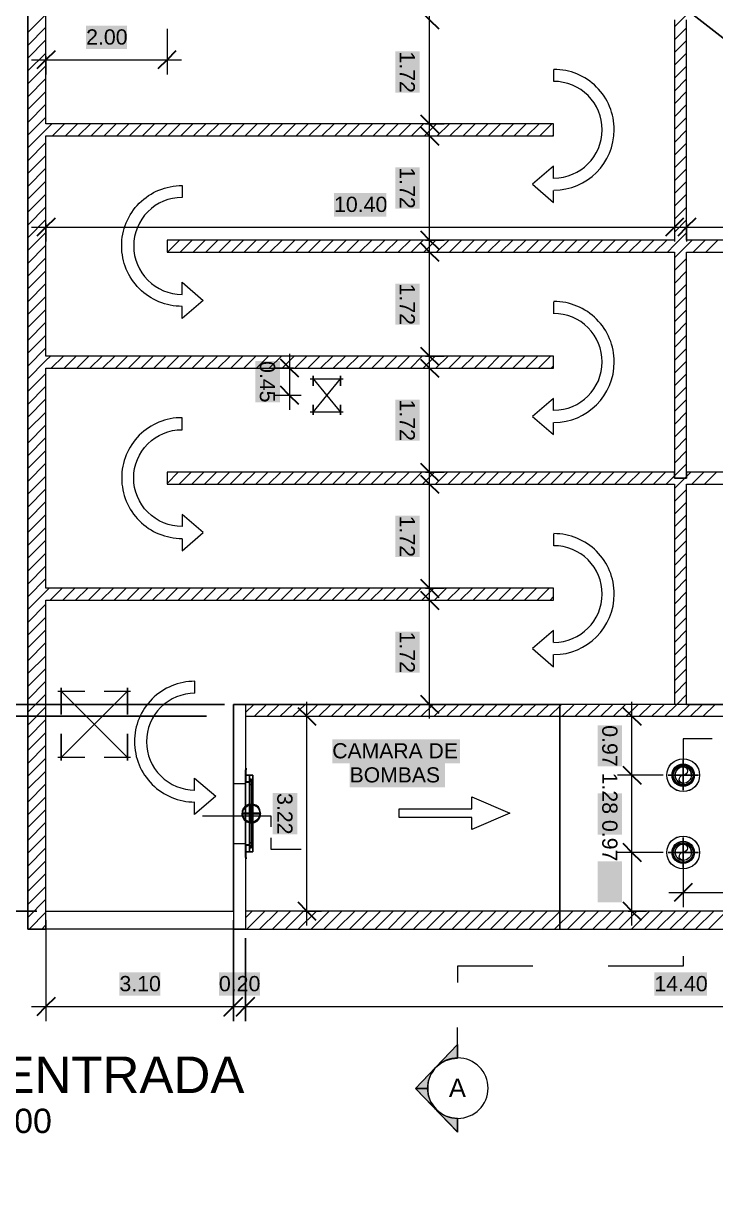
# Model space of a CAD drawing. Extents: x -187 to 52, y -9 to 65.
# Drawn here: x -176.28 to -164.84, y 24.87 to 44.15 of the extents above; entities that cross this region are included whole.
import ezdxf

# ---------------------------------------------------------------- set-up
doc = ezdxf.new("R2010")
doc.units = 0
doc.header["$MEASUREMENT"] = 0
for name, color, linetype in [('Cotas', 1, 'Continuous'), ('PDF4_Geometría', 7, 'Continuous'), ('PDF4_Texto', 7, 'Continuous')]:
    doc.layers.add(name, color=color, linetype=linetype)
doc.layers.add('PDF4_Rellenos sólidos', color=7, linetype='Continuous', true_color=0xffffff)
doc.styles.add('PDF Arial', font='arial.ttf')

msp = doc.modelspace()

# ---------------------------------------------------------------- hatches: boundary and pattern name
at = {"layer": 'PDF4_Rellenos sólidos', "transparency": 33554559}
for points in [[(-175.247, 44.108), (-175.247, 43.719), (-174.57, 43.719), (-174.57, 44.108)], [(-170.138, 43.681), (-170.138, 43), (-169.732, 43), (-169.732, 43.681)], [(-170.138, 41.765), (-170.138, 41.084), (-169.732, 41.084), (-169.732, 41.765)], [(-171.149, 41.342), (-171.149, 40.953), (-170.282, 40.953), (-170.282, 41.342)], [(-170.138, 39.845), (-170.138, 39.164), (-169.732, 39.164), (-169.732, 39.845)], [(-172.451, 38.564), (-172.451, 37.883), (-172.045, 37.883), (-172.045, 38.564)], [(-170.138, 37.929), (-170.138, 37.248), (-169.732, 37.248), (-169.732, 37.929)], [(-170.138, 36.009), (-170.138, 35.328), (-169.732, 35.328), (-169.732, 36.009)], [(-170.138, 34.093), (-170.138, 33.413), (-169.732, 33.413), (-169.732, 34.093)], [(-166.793, 32.546), (-166.793, 31.865), (-166.387, 31.865), (-166.387, 32.546)], [(-171.178, 32.313), (-171.178, 31.916), (-169.068, 31.916), (-169.068, 32.313)], [(-170.891, 31.916), (-170.891, 31.522), (-169.313, 31.522), (-169.313, 31.916)], [(-172.164, 31.425), (-172.164, 30.744), (-171.758, 30.744), (-171.758, 31.425)], [(-166.793, 31.421), (-166.793, 30.74), (-166.387, 30.74), (-166.387, 31.421)], [(-166.793, 30.3), (-166.793, 29.619), (-166.387, 29.619), (-166.387, 30.3)], [(-174.697, 28.465), (-174.697, 28.075), (-174.02, 28.075), (-174.02, 28.465)], [(-173.052, 28.465), (-173.052, 28.075), (-172.375, 28.075), (-172.375, 28.465)], [(-165.854, 28.465), (-165.854, 28.075), (-164.987, 28.075), (-164.987, 28.465)]]:
    msp.add_hatch(color=256, dxfattribs=at).paths.add_polyline_path(points)
h = msp.add_hatch(color=7, dxfattribs=at)
h.paths.add_polyline_path([(-169.461, 26.904), (-169.457, 26.9), (-169.457, 26.904)])
h.paths.add_polyline_path([(-169.153, 27.044), (-169.106, 27.044), (-169.106, 27.264), (-169.11, 27.264), (-169.224, 27.149), (-169.229, 27.141), (-169.347, 27.022), (-169.351, 27.014), (-169.453, 26.912), (-169.444, 26.908), (-169.444, 26.912), (-169.432, 26.925), (-169.423, 26.929), (-169.411, 26.942), (-169.402, 26.946), (-169.389, 26.959), (-169.364, 26.972), (-169.36, 26.976), (-169.334, 26.989), (-169.33, 26.993), (-169.305, 27.006), (-169.301, 27.01), (-169.284, 27.014), (-169.258, 27.022), (-169.241, 27.027), (-169.203, 27.039)])
h.paths.add_polyline_path([(-169.457, 26.908), (-169.453, 26.904), (-169.453, 26.908)])
h.paths.add_polyline_path([(-169.461, 26.896), (-169.461, 26.9), (-169.465, 26.9)])
h = msp.add_hatch(color=7, dxfattribs=at)
h.paths.add_polyline_path([(-169.487, 26.879), (-169.482, 26.874), (-169.482, 26.879)])
h.paths.add_polyline_path([(-169.482, 26.883), (-169.478, 26.879), (-169.478, 26.883)])
h.paths.add_polyline_path([(-169.804, 26.549), (-169.605, 26.545), (-169.605, 26.549), (-169.601, 26.578), (-169.597, 26.612), (-169.592, 26.642), (-169.588, 26.676), (-169.58, 26.693), (-169.575, 26.705), (-169.571, 26.714), (-169.567, 26.726), (-169.563, 26.735), (-169.559, 26.748), (-169.554, 26.756), (-169.55, 26.769), (-169.546, 26.777), (-169.542, 26.79), (-169.537, 26.794), (-169.533, 26.803), (-169.529, 26.807), (-169.525, 26.815), (-169.52, 26.819), (-169.516, 26.828), (-169.512, 26.832), (-169.504, 26.849), (-169.499, 26.853), (-169.495, 26.862), (-169.491, 26.866), (-169.487, 26.874), (-169.491, 26.874), (-169.554, 26.811), (-169.559, 26.803), (-169.639, 26.722), (-169.643, 26.714), (-169.719, 26.638), (-169.723, 26.629)])
h = msp.add_hatch(color=7, dxfattribs=at)
h.paths.add_polyline_path([(-169.601, 26.515), (-169.601, 26.545), (-169.8, 26.545), (-169.694, 26.439), (-169.694, 26.43), (-169.69, 26.43), (-169.584, 26.325), (-169.584, 26.316), (-169.58, 26.316), (-169.491, 26.227), (-169.491, 26.236), (-169.495, 26.24), (-169.499, 26.24), (-169.499, 26.249), (-169.504, 26.253), (-169.508, 26.253), (-169.508, 26.261), (-169.512, 26.265), (-169.516, 26.265), (-169.516, 26.274), (-169.52, 26.278), (-169.525, 26.278), (-169.525, 26.287), (-169.529, 26.291), (-169.533, 26.291), (-169.533, 26.299), (-169.537, 26.304), (-169.542, 26.304), (-169.542, 26.316), (-169.546, 26.316), (-169.546, 26.329), (-169.55, 26.329), (-169.55, 26.337), (-169.554, 26.337), (-169.554, 26.35), (-169.559, 26.35), (-169.559, 26.358), (-169.563, 26.358), (-169.563, 26.371), (-169.567, 26.371), (-169.567, 26.38), (-169.571, 26.38), (-169.571, 26.392), (-169.575, 26.392), (-169.575, 26.401), (-169.58, 26.401), (-169.58, 26.413), (-169.584, 26.413), (-169.584, 26.422), (-169.588, 26.422), (-169.588, 26.456), (-169.592, 26.456), (-169.592, 26.485), (-169.597, 26.485), (-169.597, 26.515)])
h.paths.add_polyline_path([(-169.487, 26.223), (-169.482, 26.219), (-169.482, 26.223)])
h.paths.add_polyline_path([(-169.491, 26.227), (-169.487, 26.223), (-169.487, 26.227)])
h = msp.add_hatch(color=7, dxfattribs=at)
h.paths.add_polyline_path([(-169.461, 26.198), (-169.461, 26.202), (-169.465, 26.202)])
h.paths.add_polyline_path([(-169.106, 26.05), (-169.136, 26.054), (-169.203, 26.062), (-169.241, 26.075), (-169.258, 26.079), (-169.284, 26.088), (-169.301, 26.092), (-169.305, 26.096), (-169.389, 26.139), (-169.411, 26.16), (-169.419, 26.164), (-169.436, 26.181), (-169.444, 26.181), (-169.347, 26.084), (-169.347, 26.075), (-169.343, 26.075), (-169.224, 25.957), (-169.224, 25.948), (-169.22, 25.948), (-169.106, 25.834)])
h.paths.add_polyline_path([(-169.457, 26.194), (-169.453, 26.189), (-169.453, 26.194)])
h.paths.add_polyline_path([(-169.453, 26.189), (-169.449, 26.185), (-169.449, 26.189)])
h.paths.add_polyline_path([(-169.449, 26.185), (-169.444, 26.181), (-169.444, 26.185)])
h.paths.add_polyline_path([(-169.461, 26.198), (-169.457, 26.194), (-169.457, 26.198)])

# ---------------------------------------------------------------- linework, layer by layer
at = {"layer": 'Cotas'}
msp.add_line((-187.344, 61.606), (-110.638, 1.581), dxfattribs=at)
at = {"layer": 'PDF4_Geometría', "lineweight": 20}
for points in [[(-175.911, 42.285), (-167.52, 42.285), (-167.52, 42.484), (-175.911, 42.484), (-175.911, 46.121), (-167.52, 46.121), (-167.52, 46.32), (-175.911, 46.32), (-175.911, 50.257), (-176.211, 50.257), (-176.211, 29.179), (-175.911, 29.179), (-175.911, 29.475), (-175.911, 34.614), (-167.52, 34.614), (-167.52, 34.812), (-175.911, 34.812), (-175.911, 38.449), (-167.52, 38.449), (-167.52, 38.648), (-175.911, 38.648)], [(-158.229, 29.475), (-161.202, 29.475), (-169.643, 29.475), (-172.612, 29.475), (-172.612, 29.179), (-169.643, 29.179), (-161.202, 29.179), (-158.229, 29.179)]]:
    msp.add_lwpolyline(points, close=True, dxfattribs=at)
at = {"layer": 'PDF4_Geometría', "lineweight": 9}
for points in [[(-154.879, 50.257), (-154.879, 29.179), (-158.03, 29.179), (-158.03, 32.892), (-170.654, 32.892), (-172.811, 32.892), (-172.811, 29.179), (-176.211, 29.179), (-176.211, 50.257)], [(-172.959, 32.892), (-176.735, 32.892), (-176.972, 32.892), (-176.735, 32.892)], [(-173.255, 32.694), (-176.735, 32.694), (-176.972, 32.694), (-176.735, 32.694)], [(-172.612, 31.806), (-172.612, 31.611), (-172.612, 31.607), (-172.608, 31.607), (-172.553, 31.607), (-172.548, 31.607), (-172.544, 31.607), (-172.544, 31.611), (-172.544, 31.615), (-172.544, 31.666), (-172.548, 31.666), (-172.548, 31.615), (-172.548, 31.611), (-172.553, 31.611), (-172.603, 31.611), (-172.608, 31.611), (-172.608, 31.615), (-172.608, 31.801), (-172.608, 31.806), (-172.608, 31.81), (-172.603, 31.81), (-172.603, 31.814), (-172.599, 31.818), (-172.599, 31.835), (-172.603, 31.839), (-172.603, 31.835), (-172.608, 31.835), (-172.608, 31.818), (-172.608, 31.814), (-172.612, 31.81), (-172.612, 31.806), (-172.612, 31.81), (-172.608, 31.814), (-172.608, 31.818), (-172.608, 31.835), (-172.603, 31.835), (-172.603, 31.839), (-172.599, 31.835), (-172.599, 31.818), (-172.603, 31.814), (-172.603, 31.81), (-172.608, 31.81), (-172.608, 31.806), (-172.608, 31.801), (-172.608, 31.615), (-172.608, 31.611), (-172.603, 31.611), (-172.553, 31.611), (-172.548, 31.611), (-172.548, 31.615), (-172.548, 31.666), (-172.544, 31.666), (-172.544, 31.615), (-172.544, 31.611), (-172.544, 31.607), (-172.548, 31.607), (-172.553, 31.607), (-172.608, 31.607), (-172.612, 31.607), (-172.612, 31.611)], [(-165.376, 31.97), (-165.376, 31.471)], [(-172.548, 31.721), (-172.544, 31.721), (-172.54, 31.721), (-172.498, 31.721), (-172.494, 31.721), (-172.489, 31.721), (-172.494, 31.721), (-172.544, 31.721), (-172.548, 31.721), (-172.553, 31.721), (-172.612, 31.721)], [(-172.612, 30.456), (-172.612, 31.721)], [(-172.544, 31.619), (-172.548, 31.619), (-172.502, 31.619), (-172.506, 31.619), (-172.544, 31.619), (-172.544, 30.554)], [(-172.548, 31.619), (-172.548, 30.554)], [(-172.544, 30.52), (-172.544, 31.658), (-172.544, 30.52), (-172.54, 30.52)], [(-172.544, 31.658), (-172.54, 31.658)], [(-172.54, 31.658), (-172.54, 31.619), (-172.515, 31.619), (-172.515, 31.658)], [(-172.54, 31.658), (-172.515, 31.658), (-172.515, 31.619), (-172.54, 31.619)], [(-172.506, 31.619), (-172.506, 30.554)], [(-172.502, 31.619), (-172.502, 30.554)], [(-165.126, 31.721), (-165.625, 31.721)], [(-172.612, 30.588), (-172.811, 30.588), (-172.811, 31.586), (-172.612, 31.586)], [(-172.54, 30.604), (-172.54, 31.569), (-172.54, 30.604), (-172.489, 30.604)], [(-172.54, 31.569), (-172.489, 31.569)], [(-172.515, 31.243), (-172.57, 31.235), (-172.612, 31.213), (-172.65, 31.171), (-172.667, 31.125), (-172.671, 31.074), (-172.658, 31.023), (-172.633, 30.981), (-172.591, 30.951), (-172.54, 30.934), (-172.515, 30.93), (-172.464, 30.939), (-172.422, 30.964), (-172.384, 31.002), (-172.362, 31.049), (-172.362, 31.104), (-172.375, 31.15), (-172.4, 31.197), (-172.443, 31.226), (-172.494, 31.243)], [(-172.527, 31.095), (-172.658, 31.095), (-172.65, 31.142), (-172.62, 31.184), (-172.582, 31.213), (-172.536, 31.23), (-172.527, 31.23)], [(-172.515, 31.23), (-172.515, 31.235), (-172.519, 31.235), (-172.523, 31.235), (-172.527, 31.23), (-172.527, 31.235), (-172.523, 31.235), (-172.523, 31.239), (-172.519, 31.239), (-172.519, 31.235), (-172.515, 31.235)], [(-172.515, 31.23), (-172.464, 31.222), (-172.422, 31.197), (-172.392, 31.158), (-172.375, 31.112), (-172.375, 31.095), (-172.515, 31.095)], [(-168.243, 31.095), (-168.873, 30.824), (-168.873, 31.023), (-170.074, 31.023), (-170.074, 31.163), (-168.873, 31.163), (-168.873, 31.361)], [(-172.658, 31.095), (-172.663, 31.095), (-172.663, 31.091), (-172.663, 31.087), (-172.663, 31.082), (-172.658, 31.082), (-172.663, 31.082), (-172.663, 31.087), (-172.663, 31.091), (-172.663, 31.095)], [(-172.527, 30.947), (-172.574, 30.96), (-172.616, 30.985), (-172.646, 31.027), (-172.658, 31.074), (-172.658, 31.082), (-172.527, 31.082)], [(-172.519, 31.108), (-172.523, 31.108), (-172.527, 31.104), (-172.532, 31.099), (-172.536, 31.095), (-172.536, 31.091), (-172.54, 31.087), (-172.536, 31.082), (-172.536, 31.078), (-172.532, 31.074), (-172.527, 31.07), (-172.523, 31.07), (-172.519, 31.07), (-172.515, 31.07), (-172.51, 31.07), (-172.506, 31.074), (-172.502, 31.078), (-172.502, 31.082), (-172.502, 31.087), (-172.502, 31.091), (-172.502, 31.095), (-172.506, 31.099), (-172.51, 31.104), (-172.515, 31.108), (-172.519, 31.108), (-172.515, 31.108), (-172.51, 31.104), (-172.506, 31.099), (-172.502, 31.095), (-172.502, 31.091), (-172.502, 31.087), (-172.502, 31.082), (-172.502, 31.078), (-172.506, 31.074), (-172.51, 31.07), (-172.515, 31.07), (-172.519, 31.07), (-172.523, 31.07), (-172.527, 31.07), (-172.532, 31.074), (-172.536, 31.078), (-172.536, 31.082), (-172.54, 31.087), (-172.536, 31.091), (-172.536, 31.095), (-172.532, 31.099), (-172.527, 31.104), (-172.523, 31.108), (-172.519, 31.108), (-172.523, 31.108), (-172.527, 31.104), (-172.532, 31.099), (-172.536, 31.095), (-172.536, 31.091), (-172.54, 31.087), (-172.536, 31.082), (-172.536, 31.078), (-172.532, 31.074), (-172.527, 31.07), (-172.523, 31.07), (-172.519, 31.07), (-172.515, 31.07), (-172.51, 31.07), (-172.506, 31.074), (-172.502, 31.078), (-172.502, 31.082), (-172.502, 31.087), (-172.502, 31.091), (-172.502, 31.095), (-172.506, 31.099), (-172.51, 31.104), (-172.515, 31.108), (-172.519, 31.108), (-172.515, 31.108), (-172.51, 31.104), (-172.506, 31.099), (-172.502, 31.095), (-172.502, 31.091), (-172.502, 31.087), (-172.502, 31.082), (-172.502, 31.078), (-172.506, 31.074), (-172.51, 31.07), (-172.515, 31.07), (-172.519, 31.07), (-172.523, 31.07), (-172.527, 31.07), (-172.532, 31.074), (-172.536, 31.078), (-172.536, 31.082), (-172.54, 31.087), (-172.536, 31.091), (-172.536, 31.095), (-172.532, 31.099), (-172.527, 31.104), (-172.523, 31.108)], [(-172.527, 31.095), (-172.527, 31.091), (-172.523, 31.091), (-172.519, 31.087), (-172.523, 31.087), (-172.523, 31.082), (-172.527, 31.082), (-172.523, 31.082), (-172.523, 31.087), (-172.519, 31.087), (-172.523, 31.091), (-172.527, 31.091)], [(-172.515, 31.082), (-172.519, 31.082), (-172.519, 31.087), (-172.519, 31.091), (-172.515, 31.091), (-172.515, 31.095), (-172.515, 31.091), (-172.519, 31.091), (-172.519, 31.087), (-172.519, 31.082)], [(-172.515, 31.082), (-172.375, 31.082), (-172.384, 31.032), (-172.413, 30.989), (-172.451, 30.96), (-172.498, 30.947), (-172.515, 30.947)], [(-172.375, 31.082), (-172.371, 31.082), (-172.371, 31.087), (-172.371, 31.091), (-172.375, 31.095), (-172.371, 31.095), (-172.371, 31.091), (-172.367, 31.091), (-172.367, 31.087), (-172.371, 31.087), (-172.371, 31.082)], [(-172.515, 30.943), (-172.519, 30.939), (-172.523, 30.939), (-172.523, 30.943), (-172.527, 30.943), (-172.527, 30.947), (-172.527, 30.943), (-172.523, 30.943), (-172.523, 30.939), (-172.519, 30.939), (-172.519, 30.943), (-172.515, 30.943), (-172.515, 30.947)], [(-165.376, 30.693), (-165.376, 30.194)], [(-172.612, 30.372), (-172.612, 30.368), (-172.612, 30.363), (-172.608, 30.363), (-172.608, 30.359), (-172.608, 30.355), (-172.608, 30.338), (-172.603, 30.338), (-172.599, 30.338), (-172.599, 30.355), (-172.599, 30.359), (-172.603, 30.363), (-172.608, 30.368), (-172.608, 30.372), (-172.608, 30.558), (-172.608, 30.562), (-172.603, 30.562), (-172.603, 30.566), (-172.553, 30.566), (-172.548, 30.562), (-172.548, 30.558), (-172.548, 30.511), (-172.548, 30.507), (-172.544, 30.507), (-172.544, 30.511), (-172.544, 30.562), (-172.544, 30.566), (-172.548, 30.571), (-172.553, 30.571), (-172.608, 30.571), (-172.612, 30.571), (-172.612, 30.566), (-172.612, 30.372), (-172.612, 30.566), (-172.612, 30.571), (-172.608, 30.571), (-172.553, 30.571), (-172.548, 30.571), (-172.544, 30.566), (-172.544, 30.562), (-172.544, 30.511), (-172.544, 30.507), (-172.548, 30.507), (-172.548, 30.511), (-172.548, 30.558), (-172.548, 30.562), (-172.553, 30.566), (-172.603, 30.566), (-172.603, 30.562), (-172.608, 30.562), (-172.608, 30.558), (-172.608, 30.372), (-172.608, 30.368), (-172.603, 30.363), (-172.599, 30.359), (-172.599, 30.355), (-172.599, 30.338), (-172.603, 30.338), (-172.608, 30.338), (-172.608, 30.355), (-172.608, 30.359), (-172.608, 30.363), (-172.612, 30.363), (-172.612, 30.368)], [(-172.548, 30.456), (-172.612, 30.456), (-172.553, 30.456), (-172.548, 30.456), (-172.544, 30.456), (-172.494, 30.456), (-172.489, 30.456), (-172.494, 30.456), (-172.498, 30.456), (-172.54, 30.456), (-172.544, 30.456)], [(-172.544, 30.554), (-172.506, 30.554), (-172.502, 30.554), (-172.548, 30.554)], [(-172.54, 30.52), (-172.515, 30.52), (-172.515, 30.554), (-172.54, 30.554)], [(-172.54, 30.52), (-172.54, 30.554), (-172.515, 30.554), (-172.515, 30.52)], [(-165.126, 30.444), (-165.625, 30.444)], [(-172.811, 29.327), (-172.811, 27.898), (-172.811, 27.657), (-172.811, 27.898)], [(-172.612, 29.027), (-172.612, 27.898), (-172.612, 27.657), (-172.612, 27.898)], [(-169.106, 27.268), (-169.47, 26.891), (-169.389, 26.955), (-169.301, 27.006), (-169.203, 27.035), (-169.106, 27.044)], [(-169.605, 26.545), (-169.588, 26.671), (-169.542, 26.786), (-169.474, 26.891), (-169.804, 26.545)], [(-169.605, 26.545), (-169.804, 26.545), (-169.474, 26.202), (-169.542, 26.304), (-169.588, 26.422)], [(-169.106, 25.826), (-169.106, 26.046), (-169.203, 26.058), (-169.301, 26.088), (-169.389, 26.134), (-169.47, 26.202)]]:
    msp.add_lwpolyline(points, close=True, dxfattribs=at)
at = {"layer": 'PDF4_Geometría', "lineweight": 35}
for points in [[(-169.719, 44.353), (-169.571, 44.201), (-169.419, 44.053)], [(-175.758, 43.689), (-175.911, 43.541), (-176.059, 43.393)], [(-173.762, 43.689), (-173.91, 43.541), (-174.063, 43.393)], [(-169.719, 42.632), (-169.571, 42.484), (-169.419, 42.332)], [(-169.719, 42.433), (-169.571, 42.285), (-169.419, 42.133)], [(-175.758, 40.928), (-175.911, 40.775), (-176.059, 40.627)], [(-165.372, 40.928), (-165.52, 40.775), (-165.672, 40.627)], [(-165.169, 40.928), (-165.321, 40.775), (-165.469, 40.627)], [(-169.719, 40.716), (-169.571, 40.564), (-169.419, 40.416)], [(-169.719, 40.517), (-169.571, 40.365), (-169.419, 40.217)], [(-169.719, 38.796), (-169.571, 38.648), (-169.419, 38.496)], [(-171.732, 38.297), (-171.885, 38.449), (-172.033, 38.597)], [(-169.719, 38.597), (-169.571, 38.449), (-169.419, 38.297)], [(-171.732, 37.849), (-171.885, 37.997), (-172.033, 38.149)], [(-169.719, 36.88), (-169.571, 36.728), (-169.419, 36.58)], [(-169.719, 36.677), (-169.571, 36.529), (-169.419, 36.381)], [(-169.719, 34.96), (-169.571, 34.812), (-169.419, 34.66)], [(-169.719, 34.762), (-169.571, 34.614), (-169.419, 34.461)], [(-169.719, 33.045), (-169.571, 32.892), (-169.419, 32.744)], [(-171.749, 32.842), (-171.597, 32.694), (-171.449, 32.546)], [(-166.374, 32.842), (-166.226, 32.694), (-166.074, 32.546)], [(-166.374, 31.869), (-166.226, 31.721), (-166.074, 31.573)], [(-166.374, 30.596), (-166.226, 30.444), (-166.074, 30.296)], [(-165.228, 29.932), (-165.376, 29.78), (-165.528, 29.632)], [(-171.749, 29.628), (-171.597, 29.475), (-171.449, 29.327)], [(-166.374, 29.628), (-166.226, 29.475), (-166.074, 29.327)], [(-175.758, 28.046), (-175.911, 27.898), (-176.059, 27.746)]]:
    msp.add_lwpolyline(points, dxfattribs=at)
at = {"layer": 'PDF4_Geometría', "lineweight": 9}
for points in [[(-169.571, 42.243), (-169.571, 44.442)], [(-165.52, 44.087), (-165.321, 44.286), (-165.207, 44.4)], [(-176.211, 43.994), (-175.911, 44.294)], [(-176.211, 43.782), (-175.911, 44.083)], [(-173.91, 44.053), (-173.91, 43.541), (-173.91, 43.3)], [(-165.52, 43.875), (-165.321, 44.074)], [(-176.211, 43.571), (-175.911, 43.871)], [(-165.52, 43.664), (-165.321, 43.863)], [(-176.211, 43.359), (-175.911, 43.655)], [(-175.911, 43.605), (-175.911, 43.541), (-175.911, 43.3)], [(-165.52, 43.452), (-165.321, 43.651)], [(-176.211, 43.148), (-175.911, 43.444)], [(-176.147, 43.541), (-173.673, 43.541)], [(-167.52, 43.381), (-167.52, 43.182)], [(-165.52, 43.241), (-165.321, 43.44)], [(-176.211, 42.932), (-175.911, 43.233)], [(-165.52, 43.025), (-165.321, 43.228)], [(-176.211, 42.721), (-175.911, 43.021)], [(-165.52, 42.814), (-165.321, 43.017)], [(-176.211, 42.509), (-175.911, 42.81)], [(-165.52, 42.602), (-165.321, 42.805)], [(-176.211, 42.298), (-175.911, 42.598)], [(-176.211, 42.086), (-175.911, 42.387), (-175.813, 42.484)], [(-175.801, 42.285), (-175.602, 42.484)], [(-175.589, 42.285), (-175.39, 42.484)], [(-175.378, 42.285), (-175.175, 42.484)], [(-175.166, 42.285), (-174.963, 42.484)], [(-174.951, 42.285), (-174.752, 42.484)], [(-174.739, 42.285), (-174.54, 42.484)], [(-174.528, 42.285), (-174.329, 42.484)], [(-174.316, 42.285), (-174.117, 42.484)], [(-174.105, 42.285), (-173.906, 42.484)], [(-173.893, 42.285), (-173.695, 42.484)], [(-173.682, 42.285), (-173.483, 42.484)], [(-173.47, 42.285), (-173.267, 42.484)], [(-173.259, 42.285), (-173.056, 42.484)], [(-173.043, 42.285), (-172.845, 42.484)], [(-172.832, 42.285), (-172.633, 42.484)], [(-172.62, 42.285), (-172.422, 42.484)], [(-172.409, 42.285), (-172.21, 42.484)], [(-172.197, 42.285), (-171.999, 42.484)], [(-171.986, 42.285), (-171.787, 42.484)], [(-171.775, 42.285), (-171.576, 42.484)], [(-171.563, 42.285), (-171.36, 42.484)], [(-171.352, 42.285), (-171.149, 42.484)], [(-171.136, 42.285), (-170.937, 42.484)], [(-170.925, 42.285), (-170.726, 42.484)], [(-170.713, 42.285), (-170.514, 42.484)], [(-170.502, 42.285), (-170.303, 42.484)], [(-170.29, 42.285), (-170.091, 42.484)], [(-170.079, 42.285), (-169.88, 42.484)], [(-169.867, 42.285), (-169.668, 42.484)], [(-169.656, 42.285), (-169.453, 42.484)], [(-169.635, 42.484), (-169.571, 42.484), (-169.33, 42.484)], [(-169.571, 40.327), (-169.571, 42.522)], [(-169.444, 42.285), (-169.241, 42.484)], [(-169.233, 42.285), (-169.03, 42.484)], [(-169.017, 42.285), (-168.818, 42.484)], [(-168.806, 42.285), (-168.607, 42.484)], [(-168.594, 42.285), (-168.396, 42.484)], [(-168.383, 42.285), (-168.184, 42.484)], [(-168.171, 42.285), (-167.973, 42.484)], [(-167.96, 42.285), (-167.761, 42.484)], [(-167.748, 42.285), (-167.55, 42.484)], [(-165.52, 42.391), (-165.321, 42.59)], [(-169.635, 42.285), (-169.571, 42.285), (-169.33, 42.285)], [(-167.537, 42.285), (-167.52, 42.302)], [(-165.52, 42.179), (-165.321, 42.378)], [(-176.211, 41.875), (-175.911, 42.175)], [(-165.52, 41.968), (-165.321, 42.167)], [(-176.211, 41.664), (-175.911, 41.964)], [(-165.52, 41.757), (-165.321, 41.955)], [(-176.211, 41.452), (-175.911, 41.752)], [(-167.52, 41.583), (-167.52, 41.786), (-167.867, 41.486), (-167.52, 41.186), (-167.52, 41.384)], [(-165.52, 41.545), (-165.321, 41.744)], [(-176.211, 41.241), (-175.911, 41.537)], [(-165.52, 41.334), (-165.321, 41.532)], [(-176.211, 41.025), (-175.911, 41.325)], [(-165.52, 41.122), (-165.321, 41.321)], [(-176.211, 40.813), (-175.911, 41.114)], [(-165.52, 40.907), (-165.321, 41.11)], [(-176.211, 40.602), (-175.911, 40.902)], [(-165.52, 40.695), (-165.321, 40.898)], [(-176.211, 40.391), (-175.911, 40.691)], [(-176.147, 40.775), (-165.279, 40.775)], [(-175.911, 40.839), (-175.911, 40.775), (-175.911, 40.539)], [(-165.638, 40.365), (-165.52, 40.484), (-165.321, 40.682)], [(-165.562, 40.775), (-154.943, 40.775)], [(-165.52, 40.839), (-165.52, 40.775), (-165.52, 40.539)], [(-165.321, 40.839), (-165.321, 40.775), (-165.321, 40.539)], [(-176.211, 40.179), (-175.911, 40.479)], [(-173.902, 40.365), (-173.703, 40.564)], [(-173.69, 40.365), (-173.492, 40.564)], [(-173.479, 40.365), (-173.28, 40.564)], [(-173.267, 40.365), (-173.069, 40.564)], [(-173.056, 40.365), (-172.857, 40.564)], [(-172.845, 40.365), (-172.646, 40.564)], [(-172.633, 40.365), (-172.434, 40.564)], [(-172.422, 40.365), (-172.219, 40.564)], [(-172.21, 40.365), (-172.007, 40.564)], [(-171.994, 40.365), (-171.796, 40.564)], [(-171.783, 40.365), (-171.584, 40.564)], [(-171.572, 40.365), (-171.373, 40.564)], [(-171.36, 40.365), (-171.161, 40.564)], [(-171.149, 40.365), (-170.95, 40.564)], [(-170.937, 40.365), (-170.738, 40.564)], [(-170.726, 40.365), (-170.527, 40.564)], [(-170.514, 40.365), (-170.311, 40.564)], [(-170.303, 40.365), (-170.1, 40.564)], [(-170.087, 40.365), (-169.888, 40.564)], [(-169.876, 40.365), (-169.677, 40.564)], [(-169.664, 40.365), (-169.465, 40.564)], [(-169.635, 40.564), (-169.571, 40.564), (-169.33, 40.564)], [(-169.571, 38.407), (-169.571, 40.606)], [(-169.453, 40.365), (-169.254, 40.564)], [(-169.241, 40.365), (-169.043, 40.564)], [(-169.03, 40.365), (-168.831, 40.564)], [(-168.818, 40.365), (-168.62, 40.564)], [(-168.607, 40.365), (-168.404, 40.564)], [(-168.396, 40.365), (-168.193, 40.564)], [(-168.184, 40.365), (-167.981, 40.564)], [(-167.968, 40.365), (-167.77, 40.564)], [(-167.757, 40.365), (-167.558, 40.564)], [(-167.545, 40.365), (-167.347, 40.564)], [(-167.334, 40.365), (-167.135, 40.564)], [(-167.123, 40.365), (-166.924, 40.564)], [(-166.911, 40.365), (-166.712, 40.564)], [(-166.7, 40.365), (-166.501, 40.564)], [(-166.488, 40.365), (-166.285, 40.564)], [(-166.277, 40.365), (-166.074, 40.564)], [(-166.061, 40.365), (-165.862, 40.564)], [(-165.85, 40.365), (-165.651, 40.564)], [(-165.52, 40.272), (-165.321, 40.471), (-165.228, 40.564)], [(-165.215, 40.365), (-165.016, 40.564)], [(-165.004, 40.365), (-164.805, 40.564)], [(-169.635, 40.365), (-169.571, 40.365), (-169.33, 40.365)], [(-176.211, 39.968), (-175.911, 40.268)], [(-165.52, 40.061), (-165.321, 40.259)], [(-176.211, 39.756), (-175.911, 40.056)], [(-165.52, 39.849), (-165.321, 40.048)], [(-176.211, 39.545), (-175.911, 39.845)], [(-165.52, 39.638), (-165.321, 39.837)], [(-176.211, 39.333), (-175.911, 39.629)], [(-167.52, 39.545), (-167.52, 39.346)], [(-165.52, 39.426), (-165.321, 39.625)], [(-176.211, 39.118), (-175.911, 39.418)], [(-165.52, 39.215), (-165.321, 39.414)], [(-176.211, 38.906), (-175.911, 39.206)], [(-165.52, 38.999), (-165.321, 39.202)], [(-176.211, 38.695), (-175.911, 38.995)], [(-165.52, 38.788), (-165.321, 38.991)], [(-176.211, 38.483), (-175.911, 38.784)], [(-165.52, 38.576), (-165.321, 38.775)], [(-176.211, 38.272), (-175.911, 38.572), (-175.834, 38.648)], [(-175.822, 38.449), (-175.623, 38.648)], [(-175.61, 38.449), (-175.412, 38.648)], [(-175.399, 38.449), (-175.2, 38.648)], [(-175.187, 38.449), (-174.984, 38.648)], [(-174.976, 38.449), (-174.773, 38.648)], [(-174.76, 38.449), (-174.562, 38.648)], [(-174.549, 38.449), (-174.35, 38.648)], [(-174.337, 38.449), (-174.139, 38.648)], [(-174.126, 38.449), (-173.927, 38.648)], [(-173.914, 38.449), (-173.716, 38.648)], [(-173.703, 38.449), (-173.504, 38.648)], [(-173.492, 38.449), (-173.293, 38.648)], [(-173.28, 38.449), (-173.077, 38.648)], [(-173.069, 38.449), (-172.866, 38.648)], [(-172.853, 38.449), (-172.654, 38.648)], [(-172.642, 38.449), (-172.443, 38.648)], [(-172.43, 38.449), (-172.231, 38.648)], [(-172.219, 38.449), (-172.02, 38.648)], [(-172.007, 38.449), (-171.808, 38.648)], [(-171.885, 38.686), (-171.885, 37.76)], [(-171.796, 38.449), (-171.597, 38.648)], [(-171.584, 38.449), (-171.385, 38.648)], [(-171.373, 38.449), (-171.17, 38.648)], [(-171.161, 38.449), (-170.958, 38.648)], [(-170.946, 38.449), (-170.747, 38.648)], [(-170.734, 38.449), (-170.535, 38.648)], [(-170.523, 38.449), (-170.324, 38.648)], [(-170.311, 38.449), (-170.113, 38.648)], [(-170.1, 38.449), (-169.901, 38.648)], [(-169.888, 38.449), (-169.69, 38.648)], [(-169.677, 38.449), (-169.478, 38.648)], [(-169.635, 38.648), (-169.571, 38.648), (-169.33, 38.648)], [(-169.571, 36.491), (-169.571, 38.686)], [(-169.465, 38.449), (-169.262, 38.648)], [(-169.254, 38.449), (-169.051, 38.648)], [(-169.043, 38.449), (-168.84, 38.648)], [(-168.827, 38.449), (-168.628, 38.648)], [(-168.615, 38.449), (-168.417, 38.648)], [(-168.404, 38.449), (-168.205, 38.648)], [(-168.193, 38.449), (-167.994, 38.648)], [(-167.981, 38.449), (-167.782, 38.648)], [(-167.77, 38.449), (-167.571, 38.648)], [(-165.52, 38.365), (-165.321, 38.564)], [(-176.211, 38.06), (-175.911, 38.361)], [(-171.821, 38.449), (-171.885, 38.449), (-172.121, 38.449)], [(-169.635, 38.449), (-169.571, 38.449), (-169.33, 38.449)], [(-167.558, 38.449), (-167.52, 38.487)], [(-165.52, 38.153), (-165.321, 38.352)], [(-176.211, 37.849), (-175.911, 38.149)], [(-171.694, 37.997), (-171.885, 37.997), (-172.121, 37.997)], [(-165.52, 37.942), (-165.321, 38.141)], [(-176.211, 37.637), (-175.911, 37.938)], [(-167.52, 37.747), (-167.52, 37.946), (-167.867, 37.65), (-167.52, 37.35), (-167.52, 37.549)], [(-165.52, 37.73), (-165.321, 37.929)], [(-176.211, 37.426), (-175.911, 37.722)], [(-165.52, 37.519), (-165.321, 37.718)], [(-176.211, 37.21), (-175.911, 37.511)], [(-165.52, 37.308), (-165.321, 37.506)], [(-176.211, 36.999), (-175.911, 37.299)], [(-165.52, 37.092), (-165.321, 37.295)], [(-176.211, 36.787), (-175.911, 37.088)], [(-165.52, 36.88), (-165.321, 37.083)], [(-176.211, 36.576), (-175.911, 36.876)], [(-165.659, 36.529), (-165.52, 36.669), (-165.321, 36.868)], [(-176.211, 36.364), (-175.911, 36.665)], [(-173.91, 36.542), (-173.724, 36.728)], [(-173.711, 36.529), (-173.513, 36.728)], [(-173.5, 36.529), (-173.301, 36.728)], [(-173.289, 36.529), (-173.09, 36.728)], [(-173.077, 36.529), (-172.878, 36.728)], [(-172.866, 36.529), (-172.667, 36.728)], [(-172.654, 36.529), (-172.455, 36.728)], [(-172.443, 36.529), (-172.244, 36.728)], [(-172.231, 36.529), (-172.028, 36.728)], [(-172.02, 36.529), (-171.817, 36.728)], [(-171.804, 36.529), (-171.605, 36.728)], [(-171.593, 36.529), (-171.394, 36.728)], [(-171.381, 36.529), (-171.182, 36.728)], [(-171.17, 36.529), (-170.971, 36.728)], [(-170.958, 36.529), (-170.76, 36.728)], [(-170.747, 36.529), (-170.548, 36.728)], [(-170.535, 36.529), (-170.337, 36.728)], [(-170.324, 36.529), (-170.121, 36.728)], [(-170.113, 36.529), (-169.91, 36.728)], [(-169.897, 36.529), (-169.698, 36.728)], [(-169.685, 36.529), (-169.487, 36.728)], [(-169.635, 36.728), (-169.571, 36.728), (-169.33, 36.728)], [(-169.571, 34.571), (-169.571, 36.77)], [(-169.474, 36.529), (-169.275, 36.728)], [(-169.262, 36.529), (-169.064, 36.728)], [(-169.051, 36.529), (-168.852, 36.728)], [(-168.84, 36.529), (-168.641, 36.728)], [(-168.628, 36.529), (-168.429, 36.728)], [(-168.417, 36.529), (-168.214, 36.728)], [(-168.205, 36.529), (-168.002, 36.728)], [(-167.994, 36.529), (-167.791, 36.728)], [(-167.778, 36.529), (-167.579, 36.728)], [(-167.567, 36.529), (-167.368, 36.728)], [(-167.355, 36.529), (-167.156, 36.728)], [(-167.144, 36.529), (-166.945, 36.728)], [(-166.932, 36.529), (-166.734, 36.728)], [(-166.721, 36.529), (-166.522, 36.728)], [(-166.509, 36.529), (-166.311, 36.728)], [(-166.298, 36.529), (-166.095, 36.728)], [(-166.086, 36.529), (-165.883, 36.728)], [(-165.871, 36.529), (-165.672, 36.728)], [(-165.52, 36.458), (-165.351, 36.631), (-165.321, 36.656), (-165.249, 36.728)], [(-165.236, 36.529), (-165.038, 36.728)], [(-165.025, 36.529), (-164.826, 36.728)], [(-176.211, 36.153), (-175.911, 36.453)], [(-169.635, 36.529), (-169.571, 36.529), (-169.33, 36.529)], [(-165.52, 36.246), (-165.321, 36.445)], [(-176.211, 35.942), (-175.911, 36.242)], [(-165.52, 36.035), (-165.321, 36.233)], [(-176.211, 35.73), (-175.911, 36.03)], [(-165.52, 35.823), (-165.321, 36.022)], [(-176.211, 35.519), (-175.911, 35.815)], [(-167.52, 35.709), (-167.52, 35.51)], [(-165.52, 35.612), (-165.321, 35.81)], [(-176.211, 35.307), (-175.911, 35.603)], [(-165.52, 35.4), (-165.321, 35.599)], [(-176.211, 35.092), (-175.911, 35.392)], [(-165.52, 35.185), (-165.321, 35.388)], [(-176.211, 34.88), (-175.911, 35.18)], [(-165.52, 34.973), (-165.321, 35.176)], [(-176.211, 34.669), (-175.911, 34.969)], [(-165.52, 34.762), (-165.321, 34.965)], [(-176.211, 34.457), (-175.911, 34.757), (-175.856, 34.812)], [(-175.843, 34.614), (-175.644, 34.812)], [(-175.631, 34.614), (-175.433, 34.812)], [(-175.42, 34.614), (-175.221, 34.812)], [(-175.209, 34.614), (-175.01, 34.812)], [(-174.997, 34.614), (-174.794, 34.812)], [(-174.786, 34.614), (-174.583, 34.812)], [(-174.57, 34.614), (-174.371, 34.812)], [(-174.359, 34.614), (-174.16, 34.812)], [(-174.147, 34.614), (-173.948, 34.812)], [(-173.936, 34.614), (-173.737, 34.812)], [(-173.724, 34.614), (-173.525, 34.812)], [(-173.513, 34.614), (-173.314, 34.812)], [(-173.301, 34.614), (-173.103, 34.812)], [(-173.09, 34.614), (-172.887, 34.812)], [(-172.878, 34.614), (-172.675, 34.812)], [(-172.663, 34.614), (-172.464, 34.812)], [(-172.451, 34.614), (-172.252, 34.812)], [(-172.24, 34.614), (-172.041, 34.812)], [(-172.028, 34.614), (-171.83, 34.812)], [(-171.817, 34.614), (-171.618, 34.812)], [(-171.605, 34.614), (-171.407, 34.812)], [(-171.394, 34.614), (-171.195, 34.812)], [(-171.182, 34.614), (-170.98, 34.812)], [(-170.971, 34.614), (-170.768, 34.812)], [(-170.755, 34.614), (-170.557, 34.812)], [(-170.544, 34.614), (-170.345, 34.812)], [(-170.332, 34.614), (-170.134, 34.812)], [(-170.121, 34.614), (-169.922, 34.812)], [(-169.91, 34.614), (-169.711, 34.812)], [(-169.698, 34.614), (-169.499, 34.812)], [(-169.635, 34.812), (-169.571, 34.812), (-169.33, 34.812)], [(-169.571, 32.656), (-169.571, 34.85)], [(-169.487, 34.614), (-169.288, 34.812)], [(-169.275, 34.614), (-169.072, 34.812)], [(-169.064, 34.614), (-168.861, 34.812)], [(-168.852, 34.614), (-168.649, 34.812)], [(-168.637, 34.614), (-168.438, 34.812)], [(-168.425, 34.614), (-168.226, 34.812)], [(-168.214, 34.614), (-168.015, 34.812)], [(-168.002, 34.614), (-167.803, 34.812)], [(-167.791, 34.614), (-167.592, 34.812)], [(-165.52, 34.55), (-165.321, 34.749)], [(-176.211, 34.246), (-175.911, 34.546)], [(-169.635, 34.614), (-169.571, 34.614), (-169.33, 34.614)], [(-167.579, 34.614), (-167.52, 34.673)], [(-165.52, 34.339), (-165.321, 34.538)], [(-176.211, 34.034), (-175.911, 34.335)], [(-165.52, 34.127), (-165.321, 34.326)], [(-176.211, 33.823), (-175.911, 34.123)], [(-167.52, 33.912), (-167.52, 34.11), (-167.867, 33.814), (-167.52, 33.514), (-167.52, 33.713)], [(-165.52, 33.916), (-165.321, 34.115)], [(-176.211, 33.611), (-175.911, 33.912)], [(-165.52, 33.704), (-165.321, 33.903)], [(-176.211, 33.4), (-175.911, 33.696)], [(-165.52, 33.493), (-165.321, 33.692)], [(-176.211, 33.184), (-175.911, 33.484)], [(-165.52, 33.281), (-165.321, 33.48)], [(-176.211, 32.973), (-175.911, 33.273)], [(-173.454, 33.273), (-173.454, 33.074)], [(-165.52, 33.066), (-165.321, 33.269)], [(-176.211, 32.761), (-175.911, 33.062)], [(-165.68, 32.694), (-165.482, 32.892), (-165.321, 33.057)], [(-176.211, 32.55), (-175.911, 32.85)], [(-165.52, 32.892), (-172.811, 32.892), (-172.811, 29.475), (-172.811, 32.892), (-172.612, 32.892), (-167.419, 32.892), (-172.811, 32.892), (-172.811, 29.179), (-175.911, 29.179), (-175.911, 29.475), (-172.811, 29.475)], [(-172.612, 32.757), (-172.477, 32.892)], [(-172.464, 32.694), (-172.265, 32.892)], [(-172.252, 32.694), (-172.054, 32.892)], [(-172.041, 32.694), (-171.838, 32.892)], [(-171.83, 32.694), (-171.627, 32.892)], [(-171.614, 32.694), (-171.415, 32.892)], [(-171.597, 29.238), (-171.597, 32.935)], [(-171.402, 32.694), (-171.204, 32.892)], [(-171.191, 32.694), (-170.992, 32.892)], [(-170.98, 32.694), (-170.781, 32.892)], [(-170.768, 32.694), (-170.569, 32.892)], [(-170.557, 32.694), (-170.358, 32.892)], [(-170.345, 32.694), (-170.146, 32.892)], [(-170.134, 32.694), (-169.931, 32.892)], [(-169.922, 32.694), (-169.719, 32.892)], [(-169.707, 32.694), (-169.508, 32.892)], [(-169.635, 32.892), (-169.571, 32.892), (-169.33, 32.892)], [(-169.495, 32.694), (-169.296, 32.892)], [(-169.284, 32.694), (-169.085, 32.892)], [(-169.072, 32.694), (-168.873, 32.892)], [(-168.861, 32.694), (-168.662, 32.892)], [(-168.649, 32.694), (-168.451, 32.892)], [(-168.438, 32.694), (-168.239, 32.892)], [(-168.226, 32.694), (-168.023, 32.892)], [(-168.015, 32.694), (-167.812, 32.892)], [(-167.803, 32.694), (-167.6, 32.892)], [(-167.588, 32.694), (-167.389, 32.892)], [(-167.419, 32.694), (-167.419, 32.892), (-167.419, 29.179), (-167.419, 32.892)], [(-167.376, 32.694), (-167.178, 32.892)], [(-167.165, 32.694), (-166.966, 32.892)], [(-166.953, 32.694), (-166.755, 32.892)], [(-166.742, 32.694), (-166.543, 32.892)], [(-166.531, 32.694), (-166.332, 32.892)], [(-166.319, 32.694), (-166.12, 32.892)], [(-166.226, 29.238), (-166.226, 30.444), (-166.226, 31.721), (-166.226, 32.935)], [(-166.108, 32.694), (-165.905, 32.892)], [(-165.896, 32.694), (-165.693, 32.892)], [(-165.469, 32.694), (-165.27, 32.892)], [(-165.321, 32.892), (-158.03, 32.892), (-158.03, 29.475), (-155.18, 29.475)], [(-165.258, 32.694), (-165.059, 32.892)], [(-165.046, 32.694), (-164.847, 32.892)], [(-176.211, 32.338), (-175.911, 32.639)], [(-172.612, 32.694), (-172.612, 29.179), (-172.811, 29.179), (-167.419, 29.179)], [(-171.66, 32.694), (-171.597, 32.694), (-171.356, 32.694)], [(-166.285, 32.694), (-166.226, 32.694), (-165.985, 32.694)], [(-176.211, 32.127), (-175.911, 32.427)], [(-176.211, 31.916), (-175.911, 32.216)], [(-164.898, 32.321), (-165.38, 32.321), (-165.38, 31.751)], [(-176.211, 31.704), (-175.911, 32.004)], [(-176.211, 31.493), (-175.911, 31.789)], [(-173.454, 31.476), (-173.454, 31.674), (-173.103, 31.374), (-173.454, 31.074), (-173.454, 31.277)], [(-172.544, 31.721), (-172.544, 30.456), (-172.544, 31.721)], [(-172.54, 30.52), (-172.54, 31.658), (-172.54, 30.52)], [(-172.494, 31.721), (-172.494, 30.456), (-172.494, 31.721)], [(-172.489, 30.456), (-172.489, 31.721)], [(-165.71, 31.721), (-166.226, 31.721), (-166.463, 31.721)], [(-176.211, 31.277), (-175.911, 31.577)], [(-172.489, 30.604), (-172.489, 31.569), (-172.489, 30.604)], [(-176.211, 31.065), (-175.911, 31.366)], [(-172.523, 31.239), (-172.519, 31.239)], [(-176.211, 30.854), (-175.911, 31.154)], [(-173.322, 31.049), (-172.193, 31.049), (-172.193, 30.867)], [(-172.663, 31.082), (-172.663, 31.087), (-172.663, 31.091), (-172.663, 31.087)], [(-172.367, 31.091), (-172.367, 31.087)], [(-176.211, 30.643), (-175.911, 30.943)], [(-172.519, 30.939), (-172.523, 30.939)], [(-176.211, 30.431), (-175.911, 30.731)], [(-172.193, 30.685), (-172.193, 30.499), (-171.69, 30.499)], [(-176.211, 30.22), (-175.911, 30.52)], [(-176.211, 30.008), (-175.911, 30.308)], [(-165.71, 30.444), (-166.226, 30.444), (-166.463, 30.444)], [(-165.376, 30.296), (-165.376, 29.78), (-165.376, 29.539)], [(-176.211, 29.797), (-175.911, 30.097)], [(-176.211, 29.585), (-175.911, 29.881)], [(-165.617, 29.78), (-157.988, 29.78)], [(-176.211, 29.37), (-175.911, 29.67)], [(-176.972, 29.475), (-176.735, 29.475), (-176.059, 29.475), (-178.08, 29.475), (-178.321, 29.475)], [(-176.059, 29.475), (-177.082, 29.475), (-177.323, 29.475)], [(-176.19, 29.179), (-175.911, 29.458)], [(-175.911, 29.327), (-175.911, 27.898), (-175.911, 27.657)], [(-172.612, 29.365), (-172.502, 29.475)], [(-172.591, 29.179), (-172.291, 29.475)], [(-172.379, 29.179), (-172.079, 29.475)], [(-172.164, 29.179), (-171.868, 29.475)], [(-171.952, 29.179), (-171.652, 29.475)], [(-171.741, 29.179), (-171.44, 29.475)], [(-171.66, 29.475), (-171.597, 29.475), (-171.356, 29.475)], [(-171.529, 29.179), (-171.229, 29.475)], [(-171.318, 29.179), (-171.018, 29.475)], [(-171.106, 29.179), (-170.806, 29.475)], [(-170.895, 29.179), (-170.595, 29.475)], [(-170.683, 29.179), (-170.383, 29.475)], [(-170.472, 29.179), (-170.172, 29.475)], [(-170.256, 29.179), (-169.96, 29.475)], [(-170.045, 29.179), (-169.745, 29.475)], [(-169.833, 29.179), (-169.533, 29.475)], [(-169.622, 29.179), (-169.322, 29.475)], [(-169.411, 29.179), (-169.11, 29.475)], [(-169.199, 29.179), (-168.899, 29.475)], [(-168.988, 29.179), (-168.687, 29.475)], [(-168.776, 29.179), (-168.476, 29.475)], [(-168.565, 29.179), (-168.264, 29.475)], [(-168.349, 29.179), (-168.053, 29.475)], [(-168.138, 29.179), (-167.837, 29.475)], [(-167.926, 29.179), (-167.626, 29.475)], [(-167.715, 29.179), (-167.414, 29.475)], [(-167.503, 29.179), (-167.203, 29.475)], [(-167.419, 29.179), (-167.419, 29.475)], [(-167.292, 29.179), (-166.991, 29.475)], [(-167.08, 29.179), (-166.78, 29.475)], [(-166.869, 29.179), (-166.569, 29.475)], [(-166.657, 29.179), (-166.357, 29.475)], [(-166.442, 29.179), (-166.146, 29.475)], [(-166.285, 29.475), (-166.226, 29.475), (-165.985, 29.475)], [(-166.23, 29.179), (-165.934, 29.475)], [(-166.019, 29.179), (-165.719, 29.475)], [(-165.807, 29.179), (-165.507, 29.475)], [(-165.596, 29.179), (-165.296, 29.475)], [(-165.384, 29.179), (-165.084, 29.475)], [(-165.173, 29.179), (-164.873, 29.475)], [(-164.962, 29.179), (-164.661, 29.475)], [(-175.978, 29.179), (-175.911, 29.247)], [(-165.38, 28.731), (-165.38, 28.566), (-166.619, 28.566)], [(-167.863, 28.566), (-169.106, 28.566), (-169.106, 28.295)], [(-176.147, 27.898), (-172.574, 27.898)], [(-173.052, 27.898), (-172.375, 27.898)], [(-172.853, 27.898), (-157.988, 27.898)], [(-169.106, 26.046), (-169.106, 25.821), (-169.804, 26.545), (-169.106, 27.272), (-169.106, 27.044), (-169.106, 27.551)]]:
    msp.add_lwpolyline(points, dxfattribs=at)
at = {"layer": 'PDF4_Geometría', "lineweight": 20}
for points in [[(-165.52, 44.201), (-165.52, 40.564), (-173.91, 40.564), (-173.91, 40.365), (-165.52, 40.365), (-165.52, 36.728), (-165.52, 36.631), (-165.321, 36.631), (-165.321, 36.728), (-165.321, 40.365), (-157.18, 40.365), (-157.18, 40.564), (-165.321, 40.564), (-165.321, 44.201)], [(-161.202, 36.728), (-165.321, 36.728), (-165.321, 36.631), (-165.52, 36.631), (-165.52, 36.728), (-169.643, 36.728), (-173.91, 36.728), (-173.91, 36.529), (-169.643, 36.529), (-165.52, 36.529), (-165.52, 32.892), (-169.643, 32.892), (-172.612, 32.892), (-172.612, 32.694)], [(-161.202, 32.892), (-165.321, 32.892), (-165.321, 36.529), (-161.202, 36.529)], [(-172.612, 32.694), (-169.643, 32.694), (-161.202, 32.694), (-158.229, 32.694)]]:
    msp.add_lwpolyline(points, dxfattribs=at)
at = {"layer": 'PDF4_Geometría', "lineweight": 9}
for points in [[(-167.516, 41.389, 0.413136), (-166.518, 42.387, 0.414725), (-167.516, 43.385)], [(-167.516, 41.587, 0.412698), (-166.717, 42.387, 0.414684), (-167.516, 43.186)], [(-167.516, 37.549, 0.413845), (-166.518, 38.551, 0.414725), (-167.516, 39.549)], [(-167.516, 37.752, 0.412698), (-166.717, 38.551, 0.414684), (-167.516, 39.35)], [(-173.661, 35.629), (-173.661, 35.43), (-173.314, 35.73), (-173.661, 36.03), (-173.661, 35.832, -0.414684), (-174.46, 36.631, -0.416667), (-173.661, 37.43), (-173.661, 37.629, 0.416314), (-174.659, 36.631, 0.414725), (-173.661, 35.633)], [(-167.516, 33.713, 0.413845), (-166.518, 34.715, 0.414725), (-167.516, 35.713)], [(-167.516, 33.916, 0.412698), (-166.717, 34.715, 0.414684), (-167.516, 35.514)], [(-173.449, 33.273, 0.416314), (-174.447, 32.275, 0.414725), (-173.449, 31.277)], [(-173.449, 33.074, 0.416667), (-174.249, 32.275, 0.414684), (-173.449, 31.476)]]:
    msp.add_lwpolyline(points, format="xyb", dxfattribs=at)
for points in [[(-174.46, 40.467, 0.414684), (-173.661, 39.667), (-173.661, 39.866), (-173.314, 39.566), (-173.661, 39.266), (-173.661, 39.469, -0.414725), (-174.659, 40.467, -0.416314), (-173.661, 41.465), (-173.661, 41.266, 0.416667)], [(-169.601, 26.549, 0.416317), (-169.102, 26.05, 0.413136), (-168.603, 26.549, 0.416317), (-169.102, 27.048, 0.419492)]]:
    msp.add_lwpolyline(points, format="xyb", close=True, dxfattribs=at)
at = {"layer": 'PDF4_Geometría', "color": 30, "lineweight": 9, "true_color": 0xff7f00}
for points in [[(-171.546, 38.272), (-170.996, 38.272)], [(-170.996, 37.722), (-171.546, 37.722)], [(-175.712, 33.112), (-175.268, 33.112)], [(-174.951, 33.112), (-174.511, 33.112)], [(-175.268, 32.013), (-175.712, 32.013)], [(-174.511, 32.013), (-174.951, 32.013)]]:
    msp.add_lwpolyline(points, dxfattribs=at)
for points in [[(-171.495, 38.323), (-171.495, 38.158)], [(-171.043, 38.323), (-171.043, 38.158)], [(-171.495, 37.84), (-171.495, 37.676)], [(-171.043, 37.84), (-171.043, 37.676)], [(-175.661, 33.163), (-175.661, 32.723)], [(-174.562, 33.163), (-174.562, 32.723)], [(-175.661, 32.406), (-175.661, 31.966)], [(-174.562, 32.406), (-174.562, 31.966)], [(-172.811, 31.243), (-172.811, 31.636)], [(-172.612, 31.243), (-172.612, 31.636)], [(-172.811, 30.537), (-172.811, 30.926)], [(-172.612, 30.537), (-172.612, 30.926)]]:
    msp.add_lwpolyline(points, close=True, dxfattribs=at)
at = {"layer": 'PDF4_Geometría', "color": 9, "lineweight": 9, "true_color": 0xc0c0c0}
for points in [[(-171.495, 38.272), (-171.043, 37.722)], [(-171.495, 37.722), (-171.043, 38.272)], [(-175.661, 33.112), (-174.562, 32.013)], [(-175.661, 32.013), (-174.562, 33.112)], [(-172.811, 30.588), (-172.811, 31.586), (-172.811, 30.588)]]:
    msp.add_lwpolyline(points, dxfattribs=at)
at = {"layer": 'PDF4_Geometría', "color": 96, "lineweight": 9, "true_color": 0x007e00}
for points in [[(-165.241, 31.725, 0.410204), (-165.376, 31.861, 0.421875), (-165.511, 31.725, -0.421875), (-165.376, 31.861, -0.410204)], [(-165.511, 31.721, 0.410204), (-165.376, 31.586, -0.410204)], [(-165.241, 30.448, 0.410204), (-165.376, 30.583, 0.421875), (-165.511, 30.448, 0.410204), (-165.376, 30.313, -0.410204), (-165.511, 30.448, -0.421875), (-165.376, 30.583, -0.410204)]]:
    msp.add_lwpolyline(points, format="xyb", close=True, dxfattribs=at)
at = {"layer": 'PDF4_Geometría', "lineweight": 35}
for points in [[(-172.663, 28.046), (-172.811, 27.898), (-172.963, 27.746), (-172.811, 27.898)], [(-172.464, 28.046), (-172.612, 27.898), (-172.764, 27.746), (-172.612, 27.898)]]:
    msp.add_lwpolyline(points, close=True, dxfattribs=at)
at = {"layer": 'PDF4_Geometría', "lineweight": 9}
for centre, radius in [((-165.377, 31.722), 0.271), ((-165.377, 31.72), 0.271), ((-165.377, 31.72), 0.271), ((-165.378, 31.723), 0.184), ((-165.378, 31.719), 0.184), ((-165.378, 31.719), 0.184), ((-165.378, 31.722), 0.163), ((-165.378, 31.72), 0.163), ((-165.378, 31.719), 0.163), ((-165.377, 30.445), 0.271), ((-165.377, 30.443), 0.271), ((-165.377, 30.443), 0.271), ((-165.378, 30.446), 0.184), ((-165.378, 30.446), 0.184), ((-165.378, 30.446), 0.184), ((-165.378, 30.446), 0.163), ((-165.378, 30.445), 0.163), ((-165.378, 30.443), 0.163)]:
    msp.add_circle(centre, radius, dxfattribs=at)
at = {"layer": 'PDF4_Geometría', "color": 96, "lineweight": 9, "true_color": 0x007e00}
for centre in [(-165.377, 31.654), (-165.377, 30.381)]:
    msp.add_arc(centre, 0.0668, 89.2527, 180.7473, dxfattribs=at)
for points in [[(-165.376, 31.861), (-165.342, 31.861), (-165.308, 31.831), (-165.308, 31.793)], [(-165.511, 31.721), (-165.511, 31.721), (-165.511, 31.721), (-165.511, 31.725)], [(-165.511, 31.721), (-165.511, 31.721), (-165.511, 31.721), (-165.511, 31.725)], [(-165.376, 31.586), (-165.414, 31.586), (-165.444, 31.619), (-165.444, 31.653)], [(-165.308, 31.793), (-165.308, 31.755), (-165.342, 31.721), (-165.376, 31.721)], [(-165.241, 31.721), (-165.245, 31.649), (-165.304, 31.586), (-165.376, 31.586)], [(-165.241, 31.721), (-165.245, 31.649), (-165.304, 31.586), (-165.376, 31.586)], [(-165.241, 31.725), (-165.241, 31.721), (-165.241, 31.721), (-165.241, 31.721)], [(-165.241, 31.725), (-165.241, 31.721), (-165.241, 31.721), (-165.241, 31.721)], [(-165.376, 30.583), (-165.342, 30.583), (-165.308, 30.554), (-165.308, 30.516)], [(-165.308, 30.516), (-165.308, 30.482), (-165.342, 30.448), (-165.376, 30.448)], [(-165.376, 30.313), (-165.414, 30.313), (-165.444, 30.347), (-165.444, 30.38)], [(-165.241, 30.448), (-165.241, 30.376), (-165.304, 30.313), (-165.376, 30.313)], [(-165.241, 30.448), (-165.241, 30.376), (-165.304, 30.313), (-165.376, 30.313)]]:
    msp.add_open_spline(points, degree=3, dxfattribs=at)

# ---------------------------------------------------------------- texts
at = {"layer": 'PDF4_Texto', "attachment_point": 7, "style": 'PDF Arial'}
for s, insert, char_height in [('2.00', (-175.247, 43.791), 0.252), ('10.40', (-171.149, 41.025), 0.252), ('CAMARA DE', (-171.178, 31.996), 0.25), ('BOMBAS', (-170.891, 31.598), 0.25), ('3.10', (-174.697, 28.147), 0.252), ('0.20', (-173.052, 28.147), 0.252), ('14.40', (-165.854, 28.147), 0.252), ('N. ENTRADA', (-177.742, 26.468), 0.6042), ('A', (-169.25, 26.405), 0.301), ('1 : 100', (-177.53, 25.802), 0.4021)]:
    msp.add_mtext(s, dxfattribs=dict(at, insert=insert, char_height=char_height))
at = {"layer": 'PDF4_Texto', "attachment_point": 7, "rotation": 270, "style": 'PDF Arial'}
for s, insert, char_height in [('1.72', (-170.065, 43.682), 0.252), ('1.72', (-170.065, 41.766), 0.252), ('1.72', (-170.065, 39.846), 0.252), ('0.45', (-172.379, 38.565), 0.252), ('1.72', (-170.065, 37.93), 0.252), ('1.72', (-170.065, 36.01), 0.252), ('1.72', (-170.065, 34.095), 0.252), ('0.97 1.28 0.97', (-166.72, 32.547), 0.25199), ('3.22', (-172.091, 31.426), 0.252)]:
    msp.add_mtext(s, dxfattribs=dict(at, insert=insert, char_height=char_height))

doc.saveas('drawing.dxf')
